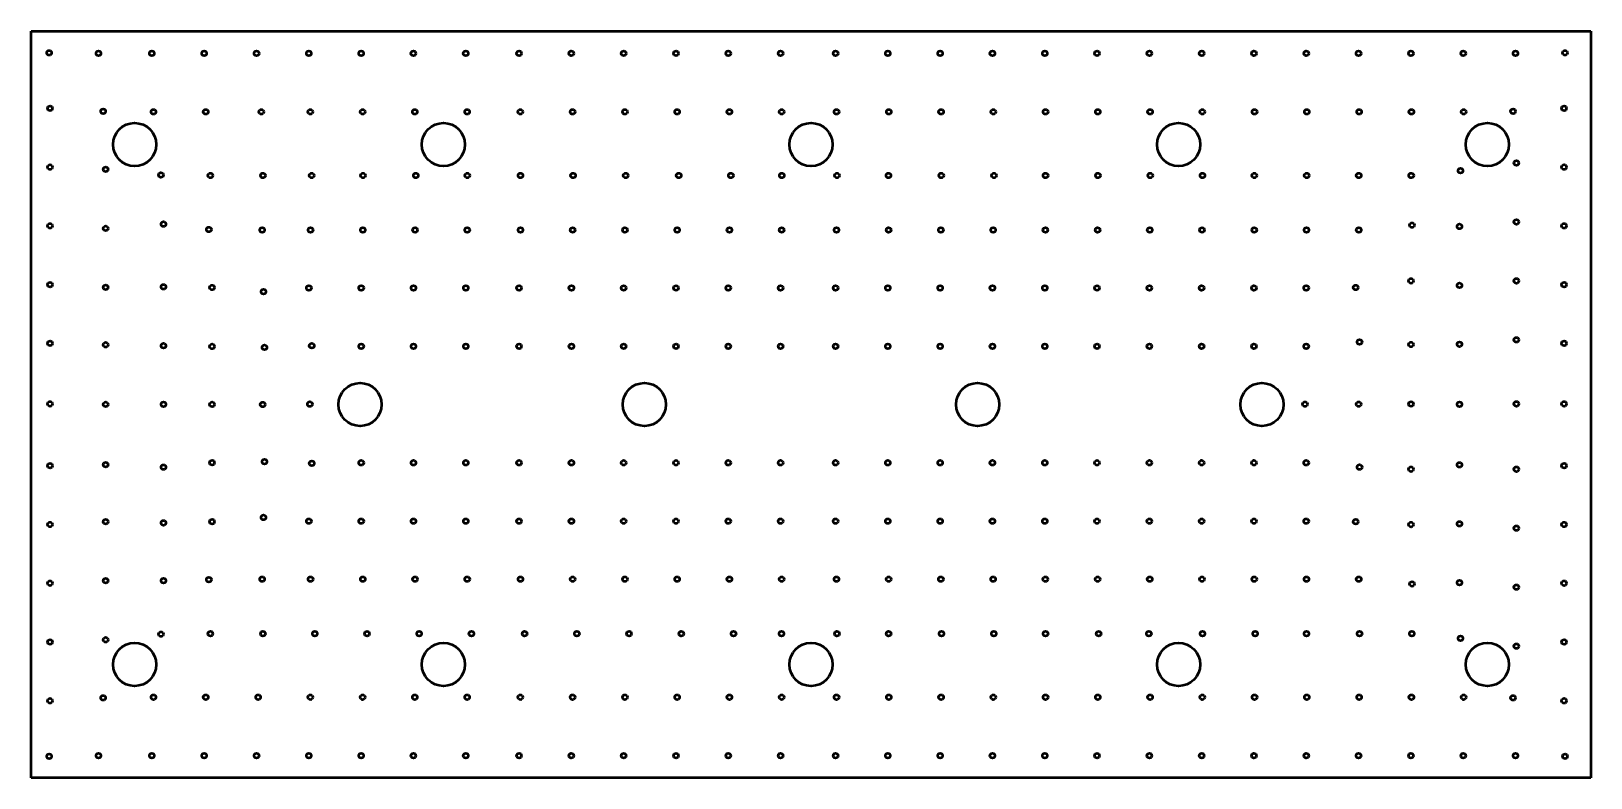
# Model space of a CAD drawing. Header units: millimetres. Extents: x 0 to 1591, y -761 to 0.
import ezdxf

# ---------------------------------------------------------------- set-up
doc = ezdxf.new("R2010")
doc.units = ezdxf.units.MM
doc.linetypes.add('Plná', pattern=[0])
doc.layers.add('IV_INTERIOR_PROFILES', color=7, linetype='Plná', lineweight=50)
doc.layers.add('IV_OUTER_PROFILE', color=7, linetype='Plná', lineweight=50)

msp = doc.modelspace()

# ---------------------------------------------------------------- linework, layer by layer
at = {"layer": 'IV_INTERIOR_PROFILES'}
for centre, radius in [((18.3, -22), 2.5), ((68.7, -22.6), 2.5), ((123.1, -22.6), 2.5), ((176.5, -22.6), 2.5), ((229.9, -22.6), 2.5), ((283.2, -22.6), 2.5), ((336.6, -22.6), 2.5), ((389.9, -22.6), 2.5), ((443.3, -22.6), 2.5), ((497.7, -22.6), 2.5), ((551, -22.6), 2.5), ((604.4, -22.6), 2.5), ((657.8, -22.6), 2.5), ((711.1, -22.6), 2.5), ((764.5, -22.6), 2.5), ((820.6, -22.6), 2.5), ((873.9, -22.6), 2.5), ((927.3, -22.6), 2.5), ((980.6, -22.6), 2.5), ((1034, -22.6), 2.5), ((1087.3, -22.6), 2.5), ((1140.7, -22.6), 2.5), ((1194.1, -22.6), 2.5), ((1247.4, -22.6), 2.5), ((1300.8, -22.6), 2.5), ((1354.1, -22.6), 2.5), ((1407.5, -22.6), 2.5), ((1460.9, -22.6), 2.5), ((1514.2, -22.6), 2.5), ((1564.7, -22), 2.5), ((19.2, -78.6), 2.5), ((73.4, -81.6), 2.5), ((1511.7, -81.6), 2.5), ((1563.7, -78.6), 2.5), ((105.5, -115.5), 22), ((124.8, -82.2), 2.5), ((178.1, -82.2), 2.5), ((234.8, -82.2), 2.5), ((284.8, -82.2), 2.5), ((338.1, -82.2), 2.5), ((391.4, -82.2), 2.5), ((420.5, -115.5), 22), ((444.7, -82.2), 2.5), ((499, -82.2), 2.5), ((552.3, -82.2), 2.5), ((605.7, -82.2), 2.5), ((659, -82.2), 2.5), ((712.3, -82.2), 2.5), ((765.6, -82.2), 2.5), ((795.5, -115.5), 22), ((821.6, -82.2), 2.5), ((874.9, -82.2), 2.5), ((928.2, -82.2), 2.5), ((981.5, -82.2), 2.5), ((1034.8, -82.2), 2.5), ((1088.1, -82.2), 2.5), ((1141.4, -82.2), 2.5), ((1170.5, -115.5), 22), ((1194.7, -82.2), 2.5), ((1248, -82.2), 2.5), ((1301.3, -82.2), 2.5), ((1354.7, -82.2), 2.5), ((1408, -82.2), 2.5), ((1461.3, -82.2), 2.5), ((1485.5, -115.5), 22), ((19.2, -138.5), 2.5), ((76, -140.8), 2.5), ((1458.1, -142.2), 2.5), ((1515.1, -134.3), 2.5), ((1563.7, -138.5), 2.5), ((132.4, -146.5), 2.5), ((182.8, -147.1), 2.5), ((236.4, -147.1), 2.5), ((286.1, -147.1), 2.5), ((338.5, -147.1), 2.5), ((392.4, -147.1), 2.5), ((444.9, -147.1), 2.5), ((499.2, -147.1), 2.5), ((552.8, -147.1), 2.5), ((606.5, -147.1), 2.5), ((660.6, -147.1), 2.5), ((713.8, -147.1), 2.5), ((765.7, -147.1), 2.5), ((822, -147.1), 2.5), ((874.6, -147.1), 2.5), ((928.4, -147.1), 2.5), ((982.2, -147.1), 2.5), ((1034.8, -147.1), 2.5), ((1088.2, -147.1), 2.5), ((1141.6, -147.1), 2.5), ((1194.9, -147.1), 2.5), ((1247.8, -147.1), 2.5), ((1301.2, -147.1), 2.5), ((1354.3, -147.1), 2.5), ((1407.8, -147.1), 2.5), ((19.2, -198.4), 2.5), ((76, -201), 2.5), ((135, -196.6), 2.5), ((181.3, -202.1), 2.5), ((235.6, -202.6), 2.5), ((285, -202.6), 2.5), ((338.3, -202.6), 2.5), ((391.6, -202.6), 2.5), ((444.8, -202.6), 2.5), ((499.2, -202.6), 2.5), ((552.4, -202.6), 2.5), ((605.7, -202.6), 2.5), ((659, -202.6), 2.5), ((712.3, -202.6), 2.5), ((765.6, -202.6), 2.5), ((821.5, -202.6), 2.5), ((874.7, -202.6), 2.5), ((928, -202.6), 2.5), ((981.3, -202.6), 2.5), ((1034.6, -202.6), 2.5), ((1087.9, -202.6), 2.5), ((1141.1, -202.6), 2.5), ((1194.4, -202.6), 2.5), ((1247.7, -202.6), 2.5), ((1301, -202.6), 2.5), ((1354.3, -202.6), 2.5), ((1408.6, -197.7), 2.5), ((1457.1, -199), 2.5), ((1515.1, -194.4), 2.5), ((1563.7, -198.4), 2.5), ((1407.6, -254.5), 2.5), ((1515.1, -254.5), 2.5), ((19.2, -258.3), 2.5), ((76, -261.1), 2.5), ((135, -260.6), 2.5), ((184.5, -261.2), 2.5), ((237, -265.5), 2.5), ((283.3, -261.7), 2.5), ((336.7, -261.7), 2.5), ((390, -261.7), 2.5), ((443.4, -261.7), 2.5), ((497.7, -261.7), 2.5), ((551.1, -261.7), 2.5), ((604.4, -261.7), 2.5), ((657.8, -261.7), 2.5), ((711.1, -261.7), 2.5), ((764.5, -261.7), 2.5), ((820.6, -261.7), 2.5), ((873.9, -261.7), 2.5), ((927.3, -261.7), 2.5), ((980.6, -261.7), 2.5), ((1034, -261.7), 2.5), ((1087.3, -261.7), 2.5), ((1140.7, -261.7), 2.5), ((1194, -261.7), 2.5), ((1247.4, -261.7), 2.5), ((1300.7, -261.7), 2.5), ((1351.2, -261.2), 2.5), ((1457.1, -259.1), 2.5), ((1563.7, -258.3), 2.5), ((19.2, -318.2), 2.5), ((76, -319.6), 2.5), ((135, -320.6), 2.5), ((286.2, -320.6), 2.5), ((1355.1, -316.8), 2.5), ((1407.6, -319.3), 2.5), ((1457.1, -319.1), 2.5), ((1515.1, -314.6), 2.5), ((1563.7, -318.2), 2.5), ((184.5, -321.3), 2.5), ((238, -322.3), 2.5), ((336.7, -321.2), 2.5), ((390, -321.2), 2.5), ((443.4, -321.2), 2.5), ((497.7, -321.2), 2.5), ((551.1, -321.2), 2.5), ((604.4, -321.2), 2.5), ((657.8, -321.2), 2.5), ((711.1, -321.2), 2.5), ((764.5, -321.2), 2.5), ((820.6, -321.2), 2.5), ((873.9, -321.2), 2.5), ((927.3, -321.2), 2.5), ((980.6, -321.2), 2.5), ((1034, -321.2), 2.5), ((1087.3, -321.2), 2.5), ((1140.7, -321.2), 2.5), ((1194, -321.2), 2.5), ((1247.4, -321.2), 2.5), ((1300.7, -321.2), 2.5), ((335.5, -380.5), 22), ((625.5, -380.5), 22), ((965.5, -380.5), 22), ((1255.5, -380.5), 22), ((19.2, -379.9), 2.5), ((76, -380.4), 2.5), ((135, -380.3), 2.5), ((184.5, -380.4), 2.5), ((236.2, -380.5), 2.5), ((284.3, -380.1), 2.5), ((1299.4, -380.2), 2.5), ((1354.2, -380.2), 2.5), ((1407.6, -380), 2.5), ((1457.1, -380.3), 2.5), ((1515.1, -379.9), 2.5), ((1563.7, -379.9), 2.5), ((19.2, -442.9), 2.5), ((76, -441.8), 2.5), ((135, -444.4), 2.5), ((184.5, -439.8), 2.5), ((238, -438.8), 2.5), ((286.2, -440.5), 2.5), ((336.7, -439.9), 2.5), ((390, -439.9), 2.5), ((443.4, -439.9), 2.5), ((497.7, -439.9), 2.5), ((551.1, -439.9), 2.5), ((604.4, -439.9), 2.5), ((657.8, -439.9), 2.5), ((711.1, -439.9), 2.5), ((764.5, -439.9), 2.5), ((820.6, -439.9), 2.5), ((873.9, -439.9), 2.5), ((927.3, -439.9), 2.5), ((980.6, -439.9), 2.5), ((1034, -439.9), 2.5), ((1087.3, -439.9), 2.5), ((1140.7, -439.9), 2.5), ((1194, -439.9), 2.5), ((1247.4, -439.9), 2.5), ((1300.7, -439.9), 2.5), ((1355.1, -444.3), 2.5), ((1407.6, -446.5), 2.5), ((1457.1, -442), 2.5), ((1515.1, -446.5), 2.5), ((1563.7, -442.9), 2.5), ((237, -495.6), 2.5), ((19.2, -502.8), 2.5), ((76, -500), 2.5), ((135, -501.2), 2.5), ((184.5, -499.9), 2.5), ((283.3, -499.4), 2.5), ((336.7, -499.4), 2.5), ((390, -499.4), 2.5), ((443.4, -499.4), 2.5), ((497.7, -499.4), 2.5), ((551.1, -499.4), 2.5), ((604.4, -499.4), 2.5), ((657.8, -499.4), 2.5), ((711.1, -499.4), 2.5), ((764.5, -499.4), 2.5), ((820.6, -499.4), 2.5), ((873.9, -499.4), 2.5), ((927.3, -499.4), 2.5), ((980.6, -499.4), 2.5), ((1034, -499.4), 2.5), ((1087.3, -499.4), 2.5), ((1140.7, -499.4), 2.5), ((1194, -499.4), 2.5), ((1247.4, -499.4), 2.5), ((1300.7, -499.4), 2.5), ((1351.2, -500), 2.5), ((1407.6, -502.9), 2.5), ((1457.1, -502.1), 2.5), ((1515.1, -506.6), 2.5), ((1563.7, -502.8), 2.5), ((181.3, -559), 2.5), ((235.6, -558.5), 2.5), ((285, -558.5), 2.5), ((338.3, -558.5), 2.5), ((391.6, -558.5), 2.5), ((444.8, -558.5), 2.5), ((499.2, -558.5), 2.5), ((552.4, -558.5), 2.5), ((605.7, -558.5), 2.5), ((659, -558.5), 2.5), ((712.3, -558.5), 2.5), ((765.6, -558.5), 2.5), ((821.5, -558.5), 2.5), ((874.7, -558.5), 2.5), ((928, -558.5), 2.5), ((981.3, -558.5), 2.5), ((1034.6, -558.5), 2.5), ((1087.9, -558.5), 2.5), ((1141.1, -558.5), 2.5), ((1194.4, -558.5), 2.5), ((1247.7, -558.5), 2.5), ((1301, -558.5), 2.5), ((1354.3, -558.5), 2.5), ((19.2, -562.7), 2.5), ((76, -560.1), 2.5), ((135, -560.1), 2.5), ((1408.6, -563.4), 2.5), ((1457.1, -562.1), 2.5), ((1515.1, -566.7), 2.5), ((1563.7, -562.7), 2.5), ((19.2, -622.6), 2.5), ((76, -620.3), 2.5), ((132.4, -614.6), 2.5), ((182.8, -614.1), 2.5), ((236.4, -614.1), 2.5), ((289.3, -614.1), 2.5), ((342.6, -614.1), 2.5), ((395.8, -614.1), 2.5), ((449.1, -614.1), 2.5), ((503.4, -614.1), 2.5), ((556.7, -614.1), 2.5), ((609.9, -614.1), 2.5), ((663.2, -614.1), 2.5), ((716.5, -614.1), 2.5), ((765.4, -614.1), 2.5), ((822, -614.1), 2.5), ((874.7, -614.1), 2.5), ((928.6, -614.1), 2.5), ((982, -614.1), 2.5), ((1034.8, -614.1), 2.5), ((1089, -614.1), 2.5), ((1140.2, -614.1), 2.5), ((1194.9, -614.1), 2.5), ((1248.6, -614.1), 2.5), ((1301, -614.1), 2.5), ((1355.1, -614.1), 2.5), ((1408.4, -614.1), 2.5), ((1458.1, -618.9), 2.5), ((1563.7, -622.6), 2.5), ((105.5, -645.5), 22), ((420.5, -645.5), 22), ((795.5, -645.5), 22), ((1170.5, -645.5), 22), ((1485.5, -645.5), 22), ((1515.1, -626.8), 2.5), ((19.2, -682.5), 2.5), ((73.4, -679.5), 2.5), ((124.8, -678.9), 2.5), ((178.1, -678.9), 2.5), ((231.5, -678.9), 2.5), ((284.8, -678.9), 2.5), ((338.1, -678.9), 2.5), ((391.4, -678.9), 2.5), ((444.7, -678.9), 2.5), ((499, -678.9), 2.5), ((552.3, -678.9), 2.5), ((605.7, -678.9), 2.5), ((659, -678.9), 2.5), ((712.3, -678.9), 2.5), ((765.6, -678.9), 2.5), ((821.6, -678.9), 2.5), ((874.9, -678.9), 2.5), ((928.2, -678.9), 2.5), ((981.5, -678.9), 2.5), ((1034.8, -678.9), 2.5), ((1088.1, -678.9), 2.5), ((1141.4, -678.9), 2.5), ((1194.7, -678.9), 2.5), ((1248, -678.9), 2.5), ((1301.3, -678.9), 2.5), ((1354.7, -678.9), 2.5), ((1408, -678.9), 2.5), ((1461.3, -678.9), 2.5), ((1511.7, -679.5), 2.5), ((1563.7, -682.5), 2.5), ((18.3, -739.1), 2.5), ((68.7, -738.5), 2.5), ((123.1, -738.5), 2.5), ((176.5, -738.5), 2.5), ((229.9, -738.5), 2.5), ((283.2, -738.5), 2.5), ((336.6, -738.5), 2.5), ((389.9, -738.5), 2.5), ((443.3, -738.5), 2.5), ((497.7, -738.5), 2.5), ((551, -738.5), 2.5), ((604.4, -738.5), 2.5), ((657.8, -738.5), 2.5), ((711.1, -738.5), 2.5), ((764.5, -738.5), 2.5), ((820.6, -738.5), 2.5), ((873.9, -738.5), 2.5), ((927.3, -738.5), 2.5), ((980.6, -738.5), 2.5), ((1034, -738.5), 2.5), ((1087.3, -738.5), 2.5), ((1140.7, -738.5), 2.5), ((1194.1, -738.5), 2.5), ((1247.4, -738.5), 2.5), ((1300.8, -738.5), 2.5), ((1354.1, -738.5), 2.5), ((1407.5, -738.5), 2.5), ((1460.9, -738.5), 2.5), ((1514.2, -738.5), 2.5), ((1564.7, -739.1), 2.5)]:
    msp.add_circle(centre, radius, dxfattribs=at)
at = {"layer": 'IV_OUTER_PROFILE'}
for p, q in [((0, 0), (1591, 0)), ((0, -761), (0, 0)), ((1591, 0), (1591, -761)), ((1591, -761), (0, -761))]:
    msp.add_line(p, q, dxfattribs=at)

doc.saveas('drawing.dxf')
